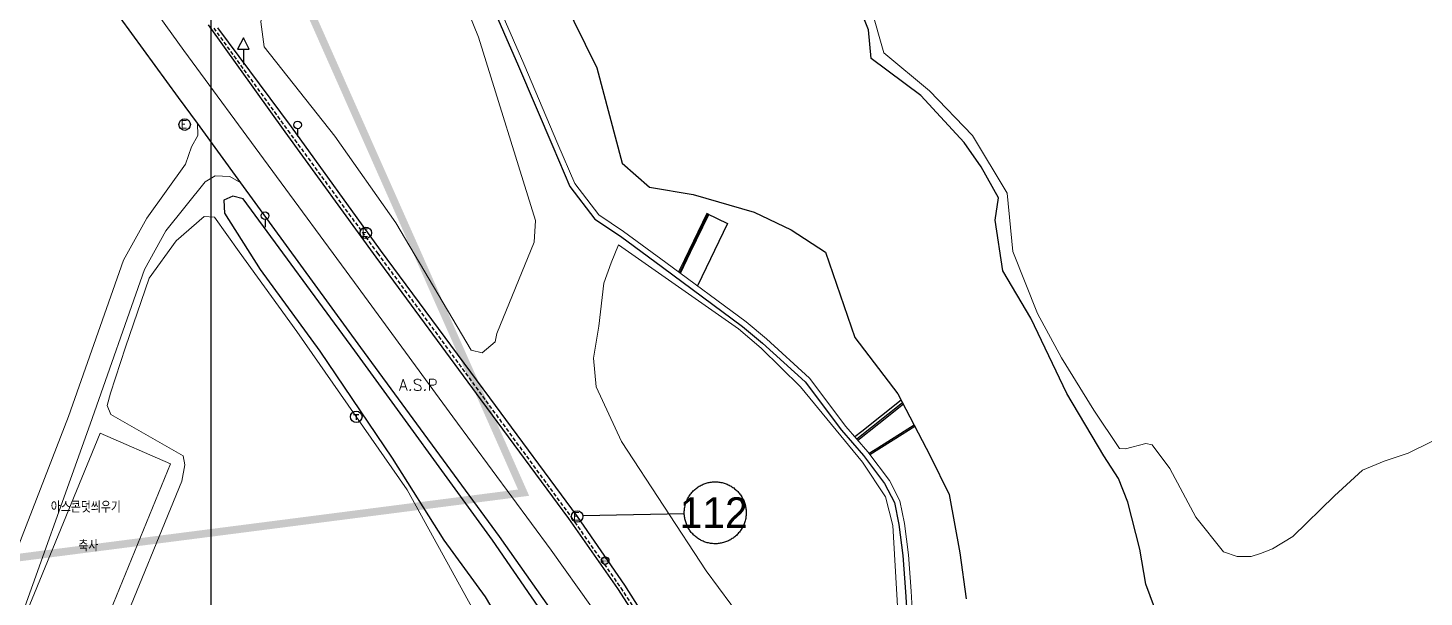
# Model space of a CAD drawing. Extents: x 296690 to 298491, y 586647 to 587790.
# Drawn here: x 297035.7 to 297218.5, y 587226.8 to 587301.4 of the extents above; entities that cross this region are included whole.
import ezdxf
from ezdxf.enums import TextEntityAlignment as Align

# ---------------------------------------------------------------- set-up
doc = ezdxf.new("R2010")
doc.units = 0
doc.header["$MEASUREMENT"] = 0
doc.linetypes.add('DASHED', pattern=[0.75, 0.5, -0.25])
doc.linetypes.add('PHANTOM2', pattern=[1.25, 0.625, -0.125, 0.125, -0.125, 0.125, -0.125])
for name, color, linetype in [('_0넘버링', 7, 'Continuous'), ('_조사구역', 6, 'Continuous'), ('가드레일', 114, 'Continuous'), ('갈매기표지판', 2, 'Continuous'), ('낙차공', 6, 'Continuous'), ('도로_아스콘', 1, 'Continuous'), ('석축_상단', 25, 'SUKCHUK'), ('전력주', 2, 'Continuous'), ('주의표지판', 1, 'Continuous'), ('지시표지판', 7, 'Continuous'), ('지형_상단', 7, 'SUNGJEULTO'), ('지형_하단', 7, 'Continuous'), ('통신주', 2, 'Continuous'), ('현황 텍스트', 7, 'Continuous')]:
    doc.layers.add(name, color=color, linetype=linetype)
for name, color, linetype, lineweight in [('건물', 7, 'Continuous', 20), ('바닥재질', 254, 'Continuous', 20), ('밭', 3, 'Continuous', 18), ('석축_하단', 30, 'Continuous', 18), ('중앙선', 2, 'Continuous', 18)]:
    doc.layers.add(name, color=color, linetype=linetype, lineweight=lineweight)
doc.layers.add('도로_아스콘덧씌우기', color=2, linetype='Continuous', lineweight=20, true_color=0xebef0b)
doc.styles.add('GHS', font='simplex.shx', dxfattribs={"bigfont": 'ngsw.shx'})
doc.styles.add('JKS_FONT', font='', dxfattribs={"height": 1.5})
doc.styles.add('sks-ghs', font='romans.shx', dxfattribs={"bigfont": 'ghs.shx'})
doc.styles.get('JKS_FONT').set_extended_font_data('Expo M')
doc.linetypes.add('SUKCHUK', pattern='A,1,["V",sks-ghs,S=0.5,R=0,X=0.5,Y=0],0.25,["V",sks-ghs,S=0.5,R=0,X=0.5,Y=0],0.25,["V",sks-ghs,S=0.5,R=0,X=0.5,Y=0],1', length=2.5)
doc.linetypes.add('SUNGJEULTO', pattern='A,0.25,["|",sks-ghs,S=0.3,R=0,X=0.5,Y=0.1],0.55,["|",sks-ghs,S=0.15,R=0,X=0.5,Y=0.05],0.25', length=1.05)

# ---------------------------------------------------------------- blocks, each defined once
blk = doc.blocks.new('통신주')
at = {"layer": '통신주', "flags": 128}
for points in [[(-0.37, 0.31), (0.35, 0.31)], [(0, 0.31), (0, -0.42)]]:
    blk.add_lwpolyline(points, dxfattribs=at)
at = {"layer": '통신주'}
blk.add_circle((0, 0), 0.75, dxfattribs=at)
blk = doc.blocks.new('지시표지판')
at = {"layer": '지시표지판'}
blk.add_line((0, 1), (0, 0), dxfattribs=at)
blk.add_ellipse((0, 1.5), major_axis=(0, 0.5), ratio=0.999999, start_param=-1.570795, end_param=4.71239, dxfattribs=at)
blk = doc.blocks.new('주의표지판')
at = {"layer": '주의표지판'}
for points in [[(0, 3.5), (-0.75, 2)], [(-0.75, 2), (0.75, 2)], [(0.75, 2), (0, 3.5)], [(0, 2), (0, 0)]]:
    blk.add_lwpolyline(points, dxfattribs=at)
blk = doc.blocks.new('전력주')
at = {"layer": '전력주'}
blk.add_circle((0, 0), 0.75, dxfattribs=at)
at = {"layer": '전력주', "style": 'GHS'}
blk.add_text('E', height=1, rotation=359.9995, dxfattribs=at).set_placement((-0.5, -0.48))
blk = doc.blocks.new('갈매기표지판')
at = {"layer": '갈매기표지판'}
h = blk.add_hatch(dxfattribs=at)
h.set_pattern_fill('DOTS', color=256, scale=0.05, style=0)
h.set_pattern_definition([(0, (-231375.344, -556118.692), (0.0396875, 0.079375), [0, -0.079375])])
edge = h.paths.add_edge_path()
edge.add_arc((0, 0), 0.5, 0, 360)
blk.add_circle((0, 0), 0.5, dxfattribs=at)

msp = doc.modelspace()

# ---------------------------------------------------------------- linework, layer by layer
msp.add_lwpolyline([(297059.73, 587049.97), (297059.73, 587324.97), (297509.73, 587324.97), (297509.73, 587049.97), (297059.73, 587049.97)])
at = {"layer": '_0넘버링', "linetype": 'Continuous'}
msp.add_line((297108.38, 587237.5), (297121.66, 587237.79), dxfattribs=at)
msp.add_lwpolyline([(297121.66, 587237.79), (297121.66, 587237.93), (297121.66, 587238.07), (297121.67, 587238.21), (297121.69, 587238.35), (297121.7, 587238.49), (297121.73, 587238.63), (297121.76, 587238.77), (297121.79, 587238.91), (297121.83, 587239.04), (297121.87, 587239.18), (297121.92, 587239.31), (297121.97, 587239.44), (297122.03, 587239.57), (297122.09, 587239.7), (297122.16, 587239.82), (297122.23, 587239.95), (297122.3, 587240.07), (297122.38, 587240.18), (297122.46, 587240.3), (297122.55, 587240.41), (297122.64, 587240.52), (297122.73, 587240.62), (297122.83, 587240.73), (297122.93, 587240.82), (297123.04, 587240.92), (297123.15, 587241.01), (297123.26, 587241.1), (297123.37, 587241.18), (297123.49, 587241.26), (297123.61, 587241.34), (297123.73, 587241.41), (297123.85, 587241.48), (297123.98, 587241.54), (297124.11, 587241.6), (297124.24, 587241.65), (297124.37, 587241.7), (297124.51, 587241.74), (297124.64, 587241.78), (297124.78, 587241.82), (297124.92, 587241.85), (297125.06, 587241.87), (297125.2, 587241.89), (297125.34, 587241.91), (297125.48, 587241.92), (297125.62, 587241.92), (297125.76, 587241.92), (297125.9, 587241.92), (297126.04, 587241.91), (297126.18, 587241.9), (297126.33, 587241.88), (297126.46, 587241.85), (297126.6, 587241.82), (297126.74, 587241.79), (297126.88, 587241.75), (297127.01, 587241.71), (297127.14, 587241.66), (297127.28, 587241.61), (297127.4, 587241.55), (297127.53, 587241.49), (297127.66, 587241.42), (297127.78, 587241.35), (297127.9, 587241.28), (297128.02, 587241.2), (297128.13, 587241.12), (297128.24, 587241.03), (297128.35, 587240.94), (297128.46, 587240.85), (297128.56, 587240.75), (297128.66, 587240.65), (297128.75, 587240.54), (297128.84, 587240.44), (297128.93, 587240.32), (297129.02, 587240.21), (297129.1, 587240.09), (297129.17, 587239.97), (297129.24, 587239.85), (297129.31, 587239.73), (297129.37, 587239.6), (297129.43, 587239.47), (297129.48, 587239.34), (297129.53, 587239.21), (297129.58, 587239.07), (297129.62, 587238.94), (297129.65, 587238.8), (297129.68, 587238.66), (297129.71, 587238.52), (297129.73, 587238.38), (297129.74, 587238.24), (297129.75, 587238.1), (297129.76, 587237.96), (297129.76, 587237.82), (297129.75, 587237.68), (297129.74, 587237.54), (297129.73, 587237.4), (297129.71, 587237.26), (297129.69, 587237.12), (297129.66, 587236.98), (297129.62, 587236.84), (297129.59, 587236.71), (297129.54, 587236.57), (297129.49, 587236.44), (297129.44, 587236.31), (297129.38, 587236.18), (297129.32, 587236.05), (297129.26, 587235.92), (297129.19, 587235.8), (297129.11, 587235.68), (297129.03, 587235.56), (297128.95, 587235.45), (297128.87, 587235.34), (297128.77, 587235.23), (297128.68, 587235.12), (297128.58, 587235.02), (297128.48, 587234.92), (297128.38, 587234.83), (297128.27, 587234.74), (297128.16, 587234.65), (297128.04, 587234.57), (297127.93, 587234.49), (297127.81, 587234.41), (297127.69, 587234.34), (297127.56, 587234.27), (297127.43, 587234.21), (297127.3, 587234.15), (297127.17, 587234.1), (297127.04, 587234.05), (297126.91, 587234.01), (297126.77, 587233.97), (297126.63, 587233.93), (297126.5, 587233.9), (297126.36, 587233.88), (297126.22, 587233.86), (297126.08, 587233.84), (297125.94, 587233.83), (297125.79, 587233.82), (297125.65, 587233.82), (297125.51, 587233.83), (297125.37, 587233.84), (297125.23, 587233.85), (297125.09, 587233.87), (297124.95, 587233.9), (297124.81, 587233.92), (297124.67, 587233.96), (297124.54, 587234), (297124.4, 587234.04), (297124.27, 587234.09), (297124.14, 587234.14), (297124.01, 587234.2), (297123.88, 587234.26), (297123.76, 587234.32), (297123.64, 587234.39), (297123.52, 587234.47), (297123.4, 587234.55), (297123.28, 587234.63), (297123.17, 587234.72), (297123.06, 587234.81), (297122.96, 587234.9), (297122.85, 587235), (297122.76, 587235.1), (297122.66, 587235.2), (297122.57, 587235.31), (297122.48, 587235.42), (297122.4, 587235.54), (297122.32, 587235.65), (297122.24, 587235.77), (297122.17, 587235.9), (297122.11, 587236.02), (297122.04, 587236.15), (297121.99, 587236.28), (297121.93, 587236.41), (297121.88, 587236.54), (297121.84, 587236.67), (297121.8, 587236.81), (297121.76, 587236.95), (297121.73, 587237.09), (297121.71, 587237.22), (297121.69, 587237.36), (297121.67, 587237.5), (297121.66, 587237.65), (297121.66, 587237.79)], dxfattribs=at)
at = {"layer": '_조사구역', "color": 1, "linetype": 'PHANTOM2', "ltscale": 10, "const_width": 1, "flags": 128}
msp.add_lwpolyline([(296888.84, 587577.29), (296916.15, 587564.87), (296917.16, 587546.98), (296944.06, 587499.88), (296962.64, 587506.35), (296964.44, 587470.58), (296997.02, 587434.8), (296987.35, 587416.46), (297013.51, 587382.87), (297017.84, 587370.08), (297028.94, 587352.6), (297029.92, 587342.81), (297037.31, 587334.59), (297040.56, 587314.96), (297070.47, 587308.46), (297100.62, 587240.51), (296816.88, 587204.01), (296810.03, 587153.67), (296842.85, 587123.71), (296813.17, 587102.47), (296801.87, 587080.63), (296792.42, 587066.55), (296780.99, 587053.96), (296729.3, 587013.64), (296789.94, 586992.35), (296824.61, 587004.26), (296850.23, 586942.24), (296893.72, 586957.02), (296943.19, 587021.67), (296972.09, 586999.95), (296987, 586998.05), (297023.23, 586997.93), (297046.89, 586904.34), (297072.38, 586919.28), (297092.13, 586914.81), (297140.05, 586929.39), (297161.26, 587039.31), (297169.67, 587043.4), (297143.69, 587095.58), (297202.29, 587171.68), (297208.17, 587171.56), (297223.3, 587185.23), (297231.66, 587208.89), (297261.64, 587209.69), (297274.46, 587204.56), (297288.68, 587207.29), (297312.55, 587205.4), (297330.39, 587243.47), (297352.25, 587274.95), (297366.21, 587284.27), (297417.02, 587287.72), (297445.1, 587268.3), (297503.61, 587227.81), (297523.96, 587277.06), (297579.61, 587285.31), (297639.29, 587334.83), (297716.69, 587369.95), (297740.28, 587286.16), (297825.46, 587201.84), (297873.06, 587112.59), (297985.44, 587163.71), (298083.12, 587194.83), (298077.66, 587264.11), (298068.85, 587288.67), (298075.49, 587302.92), (298064.34, 587344.33), (298031.59, 587377.11), (298044.64, 587441.82), (298042.94, 587499.78), (298028.92, 587538.45), (298039.34, 587564.95), (298043.46, 587576.46), (298029.63, 587619.83), (298018.44, 587640.96), (298021.43, 587663.04), (298018.74, 587675.87), (298016.58, 587686.14), (298003.66, 587699.07), (297992.44, 587709.1), (297988.83, 587725.13), (297944.08, 587728.99), (297800.52, 587643.82), (297772.38, 587662.14), (297757.38, 587592.19), (297693.21, 587575.36), (297656.54, 587574.02), (297572.22, 587570.95), (297613.4, 587635.68), (297629.04, 587661.26), (297639.97, 587676.97), (297661.05, 587707.24), (297598.57, 587775.35), (297577.8, 587771.53), (297529.25, 587759.19), (297490.27, 587737.05), (297479.32, 587721.33), (297454.97, 587717.47), (297250.91, 587692.79), (297212.29, 587661.66), (297187.56, 587688.51), (297176.05, 587696.22), (297149.46, 587697.29), (297117.93, 587719.01), (297086.05, 587732.64), (297066.45, 587740.82), (297055.85, 587761.22), (297045.64, 587752.78), (296998.56, 587747.18), (296975.92, 587745.76), (296966.62, 587742.51), (296946.71, 587733.47), (296916.68, 587715.59), (296875.89, 587729.39), (296872.69, 587730.05), (296872.4, 587730.11), (296864.88, 587731.65), (296743.31, 587733.69), (296691.62, 587698.85), (296718.09, 587653.84), (296730.15, 587649.14), (296737.49, 587637.8), (296758.71, 587639.51), (296767.47, 587630.15), (296786.92, 587626.97), (296789.39, 587586.73), (296810.55, 587586.52), (296815.91, 587576.91), (296842.39, 587563.91), (296888.84, 587577.29)], dxfattribs=at)
at = {"layer": '가드레일', "linetype": 'DASHED'}
for p, q in [((297060.06, 587301.33), (297069.76, 587287.94)), ((297069.76, 587287.94), (297081.5, 587271.87)), ((297081.5, 587271.87), (297095.68, 587252.54)), ((297095.68, 587252.54), (297106.86, 587237.29)), ((297106.86, 587237.29), (297113.34, 587228.05)), ((297113.34, 587228.05), (297117.99, 587220.85))]:
    msp.add_line(p, q, dxfattribs=at)
at = {"layer": '건물'}
msp.add_lwpolyline([(297054.39, 587244.28), (297044.21, 587219.34), (297034.91, 587223.19), (297045.18, 587248.29), (297054.39, 587244.28)], dxfattribs=at)
at = {"layer": '낙차공'}
msp.add_line((297150.24, 587252.27), (297144.25, 587247.51), dxfattribs=at)
for points in [[(297121.15, 587269.25), (297122.47, 587271.98), (297124.86, 587276.92), (297124.59, 587277.05), (297121.67, 587271.01), (297120.89, 587269.42)], [(297121.06, 587269.29), (297121.59, 587270.4), (297124.77, 587276.96)], [(297124.59, 587277.05), (297127.33, 587275.73), (297123.37, 587267.59)], [(297150.05, 587252.63), (297144.9, 587248.53), (297143.99, 587247.81)], [(297150.34, 587252.09), (297147.13, 587249.54), (297144.38, 587247.36)], [(297145.85, 587245.66), (297146.98, 587246.38), (297151.74, 587249.4)], [(297145.96, 587245.49), (297150.17, 587248.17), (297151.85, 587249.23)]]:
    msp.add_lwpolyline(points, dxfattribs=at)
at = {"layer": '도로_아스콘'}
for p, q in [((297055.46, 587292.23), (297047.8, 587302.73)), ((297059.32, 587301.76), (297069.37, 587287.77)), ((297057.92, 587288.91), (297055.46, 587292.23)), ((297063.62, 587281.07), (297057.92, 587288.91)), ((297069.37, 587287.77), (297081.28, 587271.36)), ((297079.33, 587259.53), (297063.62, 587281.07)), ((297081.28, 587271.36), (297095.04, 587252.68)), ((297097.45, 587234.76), (297079.33, 587259.53)), ((297095.04, 587252.68), (297106.51, 587237.14)), ((297106.51, 587237.14), (297112.93, 587227.98)), ((297109.62, 587217.58), (297097.45, 587234.76)), ((297112.93, 587227.98), (297117.71, 587220.56))]:
    msp.add_line(p, q, dxfattribs=at)
at = {"layer": '도로_아스콘덧씌우기'}
for points in [[(297018.64, 587189.4), (297023.59, 587202), (297028.02, 587213.25), (297030.75, 587223.98), (297041.07, 587250.5), (297048.23, 587270.95), (297051.3, 587276.45), (297056.36, 587283.51), (297057.13, 587285.79), (297057.96, 587287.27), (297057.92, 587288.91)], [(297020.83, 587188.15), (297021.29, 587187.96), (297032.9, 587214.26), (297033.8, 587221.29), (297043.89, 587249.48), (297050.98, 587269.71), (297053.8, 587274.78), (297058.96, 587281.22), (297060.25, 587282), (297062.18, 587281.92), (297063.62, 587281.07)]]:
    msp.add_lwpolyline(points, dxfattribs=at)
at = {"layer": '밭'}
for points in [[(297097.13, 587261.34), (297102.01, 587273.3), (297102.19, 587276.14), (297094.7, 587300.13), (297089.62, 587312.81), (297086.95, 587317.42), (297085.17, 587317.72), (297081.99, 587317.32), (297079.57, 587316.03), (297074.18, 587311.67), (297066.89, 587304.89), (297066.21, 587302.17), (297066.68, 587298.89), (297075.93, 587287.18), (297083.91, 587275.83), (297093.77, 587259.15), (297095.21, 587258.8), (297096.9, 587260.26), (297097.13, 587261.34)], [(297219.51, 587247.19), (297216.43, 587245.67), (297213.27, 587244.62), (297210.43, 587243.44), (297206.76, 587240.08), (297201.31, 587234.76), (297198.63, 587233.15), (297197.1, 587232.55), (297195.87, 587232.13), (297194.04, 587232.14), (297192.24, 587232.75), (297188.62, 587237.32), (297185.2, 587243.66), (297182.88, 587246.75), (297182.06, 587246.93), (297179.4, 587246.23), (297178.63, 587246.31), (297175.27, 587251.32), (297171.03, 587258.16), (297167.9, 587263.98), (297164.67, 587272.09), (297163.9, 587279.74), (297159.38, 587287.29), (297153.74, 587293.13), (297147.76, 587298.11), (297146.07, 587304.08)], [(297047.37, 587221.23), (297055.89, 587242.01), (297056.28, 587244.17), (297056.05, 587245.32), (297046.59, 587250.73), (297046.11, 587251.93), (297046.55, 587253.52), (297048.53, 587259.57), (297051.63, 587268.58), (297055.13, 587273.48), (297058.79, 587276.68), (297060.17, 587276.58), (297063.41, 587272.04), (297070.94, 587261.59), (297085.37, 587240.89), (297097.43, 587219.02)], [(297112.08, 587270.6), (297113.06, 587272.96), (297128.77, 587261.97), (297131.7, 587259.42), (297136.85, 587254.38), (297145, 587244.52), (297147.98, 587239.97), (297148.95, 587236.21), (297149.76, 587222.62), (297149.36, 587220.93), (297147.53, 587220.3), (297130.97, 587221.56), (297124.51, 587230.28), (297113.45, 587247.22), (297110.12, 587254.36), (297109.79, 587258.13), (297110.46, 587262.29), (297111.13, 587267.93), (297112.08, 587270.6)]]:
    msp.add_lwpolyline(points, dxfattribs=at)
at = {"layer": '석축_상단'}
for p, q in [((297095.11, 587307.49), (297099.95, 587296.35)), ((297099.95, 587296.35), (297104.43, 587285.83)), ((297104.43, 587285.83), (297106.67, 587280.61)), ((297106.67, 587280.61), (297109.93, 587276.34)), ((297109.93, 587276.34), (297113.29, 587274.1)), ((297113.29, 587274.1), (297118.8, 587270.03)), ((297118.8, 587270.03), (297129.28, 587262.28)), ((297129.28, 587262.28), (297131.91, 587260.07)), ((297131.91, 587260.07), (297137.49, 587255.01)), ((297137.49, 587255.01), (297142.22, 587248.68)), ((297176.57, 587245.32), (297171.73, 587253.49)), ((297142.22, 587248.68), (297145.12, 587245.38)), ((297145.12, 587245.38), (297147.87, 587241.71)), ((297178.48, 587242.38), (297176.57, 587245.32)), ((297147.87, 587241.71), (297149.17, 587239.2)), ((297179.7, 587239.25), (297178.48, 587242.38)), ((297149.17, 587239.2), (297149.74, 587236.35)), ((297181.28, 587233.09), (297179.7, 587239.25)), ((297149.74, 587236.35), (297150.27, 587232.29)), ((297182.08, 587228.54), (297181.28, 587233.09)), ((297150.27, 587232.29), (297150.62, 587227.54)), ((297150.62, 587227.54), (297151.16, 587218.4)), ((297183.78, 587223.94), (297182.08, 587228.54))]:
    msp.add_line(p, q, dxfattribs=at)
at = {"layer": '석축_하단'}
for p, q in [((297100.64, 587296.65), (297095.8, 587307.8)), ((297105.12, 587286.12), (297100.64, 587296.65)), ((297107.32, 587280.99), (297105.12, 587286.12)), ((297110.45, 587276.9), (297107.32, 587280.99)), ((297113.72, 587274.72), (297110.45, 587276.9)), ((297119.25, 587270.63), (297113.72, 587274.72)), ((297129.75, 587262.87), (297119.25, 587270.63)), ((297132.4, 587260.64), (297129.75, 587262.87)), ((297138.04, 587255.51), (297132.4, 587260.64)), ((297142.8, 587249.16), (297138.04, 587255.51)), ((297145.7, 587245.85), (297142.8, 587249.16)), ((297148.5, 587242.11), (297145.7, 587245.85)), ((297149.88, 587239.45), (297148.5, 587242.11)), ((297150.48, 587236.48), (297149.88, 587239.45)), ((297151.02, 587232.37), (297150.48, 587236.48)), ((297151.37, 587227.59), (297151.02, 587232.37)), ((297151.87, 587218.14), (297151.37, 587227.59))]:
    msp.add_line(p, q, dxfattribs=at)
at = {"layer": '중앙선'}
for p, q in [((297056.16, 587298.39), (297042.4, 587317.54)), ((297067.2, 587283.37), (297056.16, 587298.39)), ((297078.47, 587268.02), (297067.2, 587283.37)), ((297091.35, 587250.42), (297078.47, 587268.02)), ((297104.25, 587233), (297091.35, 587250.42)), ((297109.52, 587225.55), (297104.25, 587233))]:
    msp.add_line(p, q, dxfattribs=at)
at = {"layer": '지형_상단'}
for p, q in [((297145.75, 587301.09), (297143.36, 587307.09)), ((297060.54, 587301.39), (297070.19, 587288.39)), ((297146.11, 587297.36), (297145.75, 587301.09)), ((297152.64, 587292.49), (297146.11, 587297.36)), ((297158.29, 587286.34), (297152.64, 587292.49)), ((297070.19, 587288.39), (297081.83, 587272.26)), ((297160.52, 587283.17), (297158.29, 587286.34)), ((297162.78, 587279.13), (297160.52, 587283.17)), ((297062.57, 587279.35), (297061.37, 587278.79)), ((297061.37, 587278.79), (297061.49, 587277.12)), ((297063.92, 587278.96), (297062.57, 587279.35)), ((297078.52, 587259.07), (297063.92, 587278.96)), ((297162.36, 587276.18), (297162.78, 587279.13)), ((297061.49, 587277.12), (297066.13, 587269.72)), ((297163.36, 587269.54), (297162.36, 587276.18)), ((297081.83, 587272.26), (297096.16, 587252.91)), ((297066.13, 587269.72), (297073.95, 587259.03)), ((297167.02, 587263.34), (297163.36, 587269.54)), ((297171.73, 587253.49), (297167.02, 587263.34)), ((297073.95, 587259.03), (297083.42, 587245.02)), ((297096.55, 587234.29), (297078.52, 587259.07)), ((297096.16, 587252.91), (297107.63, 587237.4)), ((297083.42, 587245.02), (297090.19, 587234.3)), ((297107.63, 587237.4), (297113.82, 587228.39)), ((297090.19, 587234.3), (297095.57, 587226.86)), ((297108.95, 587216.31), (297096.55, 587234.29)), ((297113.82, 587228.39), (297118.44, 587221.17)), ((297095.57, 587226.86), (297101.98, 587216.25))]:
    msp.add_line(p, q, dxfattribs=at)
at = {"layer": '지형_하단'}
for p, q in [((297105.47, 587305.81), (297110.19, 587296.13)), ((297110.19, 587296.13), (297113.54, 587283.67)), ((297113.54, 587283.67), (297117.1, 587280.53)), ((297117.1, 587280.53), (297122.8, 587279.54)), ((297122.8, 587279.54), (297130.8, 587277.22)), ((297130.8, 587277.22), (297135.66, 587274.94)), ((297135.66, 587274.94), (297140.14, 587271.99)), ((297140.14, 587271.99), (297143.97, 587260.81)), ((297143.97, 587260.81), (297149.62, 587253.45)), ((297149.62, 587253.45), (297153.86, 587245.35)), ((297153.86, 587245.35), (297156.32, 587240.25)), ((297156.32, 587240.25), (297157.73, 587232.62)), ((297157.73, 587232.62), (297158.54, 587226.59))]:
    msp.add_line(p, q, dxfattribs=at)

# ---------------------------------------------------------------- block references
at = {"layer": '갈매기표지판'}
msp.add_blockref('갈매기표지판', (297111.3, 587231.62), dxfattribs=at)
at = {"layer": '전력주'}
for p in [(297056.26, 587288.7), (297079.96, 587274.53), (297107.63, 587237.4)]:
    msp.add_blockref('전력주', p, dxfattribs=at)
at = {"layer": '주의표지판'}
msp.add_blockref('주의표지판', (297063.94, 587296.57), dxfattribs=at)
at = {"layer": '지시표지판'}
for p in [(297071.04, 587287.16), (297066.78, 587275.27)]:
    msp.add_blockref('지시표지판', p, dxfattribs=at)
at = {"layer": '통신주'}
msp.add_blockref('통신주', (297078.72, 587250.45), dxfattribs=at)

# ---------------------------------------------------------------- texts
at = {"layer": '_0넘버링', "style": 'JKS_FONT'}
msp.add_text('112', height=4, dxfattribs=at).set_placement((297125.51, 587237.9), align=Align.MIDDLE_CENTER)
at = {"layer": '바닥재질', "char_height": 1.5, "attachment_point": 7, "style": 'GHS'}
for s, insert in [('A.S.P', (297084.3, 587253.87)), ('아스콘덧씌우기', (297038.73, 587237.89))]:
    msp.add_mtext(s, dxfattribs=dict(at, insert=insert))
at = {"layer": '현황 텍스트', "insert": (297042.34, 587232.81), "char_height": 1.5, "attachment_point": 7, "style": 'GHS'}
msp.add_mtext('축사', dxfattribs=at)

doc.saveas('drawing.dxf')
